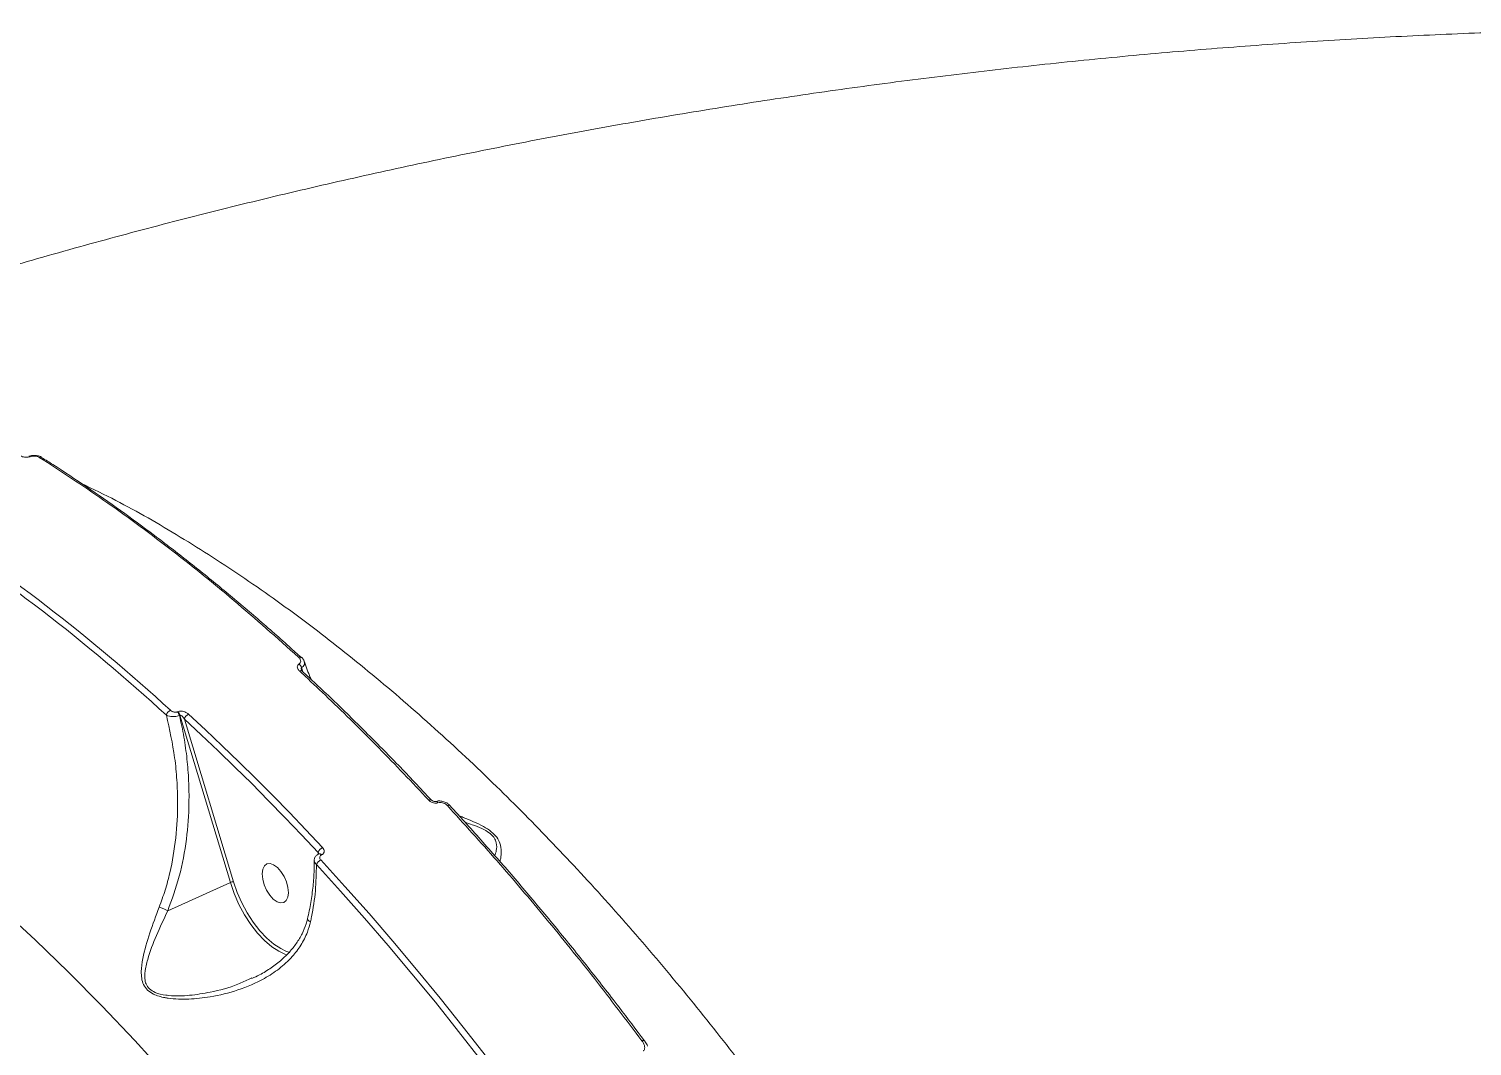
# Model space of a CAD drawing. Header units: millimetres. Extents: x -8422 to 28150, y -6982 to 5510.
# Drawn here: x 3803.6 to 4112, y 2040.6 to 2257.9 of the extents above; entities that cross this region are included whole.
import ezdxf

# ---------------------------------------------------------------- set-up
doc = ezdxf.new("R2010")
doc.units = ezdxf.units.MM
doc.layers.add('DIKOM_ОБЪЕКТ', color=7, linetype='Continuous')

msp = doc.modelspace()

# ---------------------------------------------------------------- linework, layer by layer
at = {"layer": 'DIKOM_ОБЪЕКТ', "color": 7, "linetype": 'Continuous', "lineweight": 15}
for p, q in [((3806.45, 2166.36), (3806.4, 2166.4)), ((3862.18, 2120.55), (3861.89, 2121.52)), ((3862, 2120.75), (3862.02, 2120.74)), ((3835.41, 2112.06), (3835.33, 2112.03)), ((3835.79, 2111.26), (3835.87, 2111.3)), ((3835.87, 2111.3), (3846.68, 2075.55)), ((3847.35, 2075.72), (3836.85, 2110.44)), ((3893.61, 2092), (3893.63, 2091.97)), ((3865.41, 2082.01), (3865.43, 2081.61)), ((3865.55, 2081.69), (3865.57, 2081.7)), ((3866.13, 2081.46), (3866.16, 2081.47)), ((3833.28, 2069.52), (3846.68, 2075.55)), ((3851.22, 2055.17), (3850.84, 2055)), ((3935.15, 2041.78), (3935.16, 2041.76))]:
    msp.add_line(p, q, dxfattribs=at)
at = {"layer": 'DIKOM_ОБЪЕКТ', "color": 7, "linetype": 'Continuous', "lineweight": 15, "flags": 128}
for points in [[(3861.87, 2123.65), (3861.85, 2123.66), (3861.83, 2123.68)], [(3836.85, 2110.44), (3840.46, 2107.1), (3844.05, 2103.69), (3847.64, 2100.22), (3851.22, 2096.69), (3854.78, 2093.11), (3858.34, 2089.46), (3861.88, 2085.77), (3865.41, 2082.01)], [(3866.36, 2083.04), (3862.82, 2086.8), (3859.27, 2090.51), (3855.71, 2094.16), (3852.13, 2097.76), (3848.55, 2101.29), (3844.95, 2104.77), (3841.35, 2108.18), (3837.73, 2111.54)], [(3889.05, 2093.18), (3889.2, 2093.23), (3889.34, 2093.26), (3889.46, 2093.26), (3889.56, 2093.23), (3889.62, 2093.18)], [(3893.05, 2091.99), (3893.19, 2092.04), (3893.32, 2092.07), (3893.44, 2092.07), (3893.54, 2092.05), (3893.61, 2092), (3893.61, 2092)], [(3853.57, 2076.3), (3853.46, 2077.42), (3853.59, 2078.38), (3853.93, 2079.1), (3854.46, 2079.52), (3855.14, 2079.61), (3855.91, 2079.35), (3856.71, 2078.78), (3857.47, 2077.93), (3858.14, 2076.88), (3858.66, 2075.7), (3858.98, 2074.51), (3859.09, 2073.39), (3858.96, 2072.43), (3858.62, 2071.71), (3858.09, 2071.29), (3857.41, 2071.2), (3856.64, 2071.46), (3855.84, 2072.03), (3855.08, 2072.88), (3854.41, 2073.93), (3853.89, 2075.1), (3853.57, 2076.3)], [(3865.05, 2079.4), (3870.21, 2073.74), (3875.32, 2067.97), (3880.41, 2062.08), (3885.46, 2056.08), (3890.47, 2049.97), (3895.43, 2043.75), (3900.36, 2037.43), (3905.24, 2031.01)], [(3906.26, 2031.88), (3901.37, 2038.31), (3896.44, 2044.65), (3891.46, 2050.88), (3886.44, 2057), (3881.38, 2063.01), (3876.29, 2068.92), (3871.16, 2074.71), (3865.99, 2080.38)], [(3846.68, 2075.55), (3847.49, 2073.2), (3848.51, 2070.89), (3849.69, 2068.68), (3851.02, 2066.62), (3852.46, 2064.77), (3853.99, 2063.16), (3855.56, 2061.83), (3857, 2060.89)], [(3858.53, 2060.93), (3857.48, 2061.43), (3855.95, 2062.41), (3854.43, 2063.7), (3852.96, 2065.26), (3851.56, 2067.06), (3850.27, 2069.05), (3849.12, 2071.19), (3848.14, 2073.43), (3847.35, 2075.72)], [(3797.78, 2069.96), (3804.96, 2063.31), (3812.1, 2056.39), (3819.19, 2049.22), (3826.23, 2041.8), (3833.21, 2034.14), (3840.12, 2026.25), (3846.96, 2018.13), (3853.72, 2009.79), (3860.39, 2001.24), (3866.98, 1992.49), (3873.46, 1983.55), (3879.84, 1974.42), (3886.11, 1965.11), (3892.26, 1955.63), (3898.29, 1945.99)], [(3859.4, 2060.64), (3858.98, 2060.77), (3858.53, 2060.93)], [(3934.61, 2041.73), (3934.75, 2041.79), (3934.88, 2041.82), (3934.99, 2041.83), (3935.07, 2041.82), (3935.13, 2041.79), (3935.15, 2041.78)]]:
    msp.add_lwpolyline(points, dxfattribs=at)
at = {"layer": 'DIKOM_ОБЪЕКТ', "color": 7, "linetype": 'Continuous', "lineweight": 15}
for centre, radius, start, end in [((3803.68, 2166.36), 0.282, 39.1398, 102.8747), ((3806.12, 2165.88), 0.59, 61.0713, 117.9804), ((3565.48, 1820.12), 395.42, 47.4267, 57.4581), ((3565.75, 1820.52), 396.3, 47.4268, 57.4579), ((3861.54, 2123.23), 0.539, 57.1378, 121.3234), ((3860.38, 2120.98), 1.6, 19.4578, 53.1043), ((3861.71, 2120.33), 0.514, 55.152, 123.0881), ((3834.55, 2110.9), 1.61, 115.3343, 165.2477), ((3834.12, 2110.78), 1.75, 16.1773, 45.7699), ((3834.2, 2110.81), 1.75, 16.1693, 45.791), ((3838.4, 2110.1), 1.59, 114.9473, 167.4723), ((3890.59, 2092.41), 0.474, 23.2542, 91.3989), ((3867.1, 2081.4), 1.79, 114.3283, 160.2507), ((3865.67, 2081.16), 0.544, 32.4962, 102.9389), ((3865.7, 2081.18), 0.539, 32.287, 104.2244), ((3866.77, 2078.69), 1.86, 114.6853, 157.4458), ((3847.45, 2073.89), 1.84, 93.1936, 114.8405), ((3861.72, 2069.22), 9.58, 240.4268, 252.229)]:
    msp.add_arc(centre, radius, start, end, dxfattribs=at)
for points, knots in [([(3753.1, 2192.58), (3753.72, 2192.79), (3760.11, 2194.99), (3772.39, 2198.93), (3789.97, 2204.38), (3807.7, 2209.55), (3825.56, 2214.46), (3843.54, 2219.12), (3861.64, 2223.51), (3879.86, 2227.65), (3898.18, 2231.52), (3916.61, 2235.14), (3935.14, 2238.48), (3953.75, 2241.57), (3972.45, 2244.39), (3991.23, 2246.95), (4010.08, 2249.25), (4029, 2251.28), (4047.99, 2253.05), (4067.03, 2254.56), (4086.13, 2255.8), (4105.27, 2256.79), (4124.45, 2257.5), (4137.95, 2257.85), (4145.06, 2257.94), (4145.75, 2257.95)], [0, 0, 0, 0, 0.005037, 0.051953, 0.098915, 0.145917, 0.192957, 0.240029, 0.28713, 0.334255, 0.381401, 0.428565, 0.475743, 0.522932, 0.57013, 0.617333, 0.66454, 0.711748, 0.758955, 0.80616, 0.85336, 0.900556, 0.947746, 0.994929, 1, 1, 1, 1]), ([(3801.97, 2166.67), (3801.99, 2166.66), (3802.12, 2166.58), (3802.43, 2166.47), (3802.92, 2166.4), (3803.44, 2166.41), (3803.75, 2166.5), (3803.9, 2166.54)], [0, 0, 0, 0, 0.054586, 0.291329, 0.52782, 0.763959, 1, 1, 1, 1]), ([(3803.62, 2166.63), (3803.65, 2166.64), (3803.95, 2166.76), (3804.59, 2166.84), (3805.48, 2166.77), (3806.11, 2166.61), (3806.36, 2166.41), (3806.39, 2166.38)], [0, 0, 0, 0, 0.041276, 0.33665, 0.635389, 0.950841, 1, 1, 1, 1]), ([(3803.9, 2166.54), (3804.05, 2166.58), (3804.36, 2166.66), (3804.89, 2166.68), (3805.38, 2166.61), (3805.68, 2166.49), (3805.82, 2166.41), (3805.84, 2166.4)], [0, 0, 0, 0, 0.236388, 0.472889, 0.709862, 0.946821, 1, 1, 1, 1]), ([(3805.84, 2166.4), (3810.45, 2163.4), (3819.65, 2157.41), (3833.53, 2147.14), (3847.42, 2136.03), (3856.65, 2127.8), (3861.26, 2123.69)], [0, 0, 0, 0, 0.248597, 0.497192, 0.748597, 1, 1, 1, 1]), ([(3806.41, 2166.31), (3807.18, 2165.83), (3810.36, 2163.86), (3815.96, 2160.11), (3823.19, 2155.08), (3830.43, 2149.76), (3837.66, 2144.2), (3844.88, 2138.38), (3852.08, 2132.3), (3857.73, 2127.37), (3860.97, 2124.39), (3861.83, 2123.6)], [0, 0, 0, 0, 0.041814, 0.17181, 0.301922, 0.432121, 0.562377, 0.692661, 0.822932, 0.953161, 1, 1, 1, 1]), ([(3992.14, 1984.39), (3988.85, 1989.56), (3982.25, 1999.93), (3971.96, 2014.94), (3961.43, 2029.53), (3950.49, 2043.8), (3939.17, 2057.71), (3927.47, 2071.2), (3915.59, 2084.04), (3903.2, 2096.55), (3890.33, 2108.62), (3876.99, 2120.14), (3863.46, 2130.85), (3849.77, 2140.68), (3835.96, 2149.52), (3824.31, 2156.26), (3817.32, 2159.62), (3814.86, 2160.8)], [0, 0, 0, 0, 0.063734, 0.127545, 0.191355, 0.255089, 0.321437, 0.387871, 0.454304, 0.520652, 0.592791, 0.664985, 0.737124, 0.81137, 0.885677, 0.959923, 1, 1, 1, 1]), ([(3861.34, 2122.26), (3861.32, 2122.25), (3861.2, 2122.16), (3861.03, 2121.97), (3860.94, 2121.63), (3861.04, 2121.19), (3861.29, 2120.91), (3861.43, 2120.76)], [0, 0, 0, 0, 0.044085, 0.22455, 0.43379, 0.68751, 1, 1, 1, 1]), ([(3861.26, 2123.69), (3861.4, 2123.53), (3861.64, 2123.26), (3861.73, 2122.85), (3861.64, 2122.53), (3861.48, 2122.35), (3861.36, 2122.27), (3861.34, 2122.26)], [0, 0, 0, 0, 0.327692, 0.573912, 0.779624, 0.962817, 1, 1, 1, 1]), ([(3861.83, 2123.67), (3861.88, 2123.63), (3862.13, 2123.41), (3862.38, 2123.09), (3862.46, 2122.77), (3862.47, 2122.71)], [0, 0, 0, 0, 0.16578, 0.830017, 1, 1, 1, 1]), ([(3861.89, 2121.52), (3861.92, 2121.54), (3862.11, 2121.66), (3862.39, 2121.93), (3862.58, 2122.32), (3862.51, 2122.58), (3862.47, 2122.71)], [0, 0, 0, 0, 0.062504, 0.368046, 0.702021, 1, 1, 1, 1]), ([(3862.49, 2122.71), (3862.88, 2121.58), (3863.32, 2120.29), (3863.88, 2119.08), (3863.94, 2118.93)], [0, 0, 0, 0, 0.876806, 1, 1, 1, 1]), ([(3861.43, 2120.76), (3861.84, 2120.38), (3863.89, 2118.48), (3869.56, 2113.12), (3878.39, 2104.45), (3885.5, 2096.94), (3889.05, 2093.18)], [0, 0, 0, 0, 0.044142, 0.220714, 0.610014, 1, 1, 1, 1]), ([(3861.87, 2120.93), (3861.85, 2120.99), (3861.81, 2121.13), (3861.8, 2121.32), (3861.83, 2121.44), (3861.86, 2121.49), (3861.88, 2121.51), (3861.89, 2121.52)], [0, 0, 0, 0, 0.318292, 0.687823, 0.860085, 0.944873, 1, 1, 1, 1]), ([(3861.86, 2120.92), (3861.86, 2120.92), (3861.86, 2120.95), (3861.87, 2120.88), (3861.96, 2120.79), (3862, 2120.75)], [0, 0, 0, 0, 0.02251, 0.513506, 1, 1, 1, 1]), ([(3862, 2120.72), (3862.98, 2119.82), (3866.34, 2116.74), (3872.04, 2111.25), (3879.07, 2104.24), (3884.93, 2098.21), (3888.42, 2094.44), (3889.61, 2093.15)], [0, 0, 0, 0, 0.105676, 0.360662, 0.615042, 0.868649, 1, 1, 1, 1]), ([(3832.99, 2111.31), (3833.67, 2108.3), (3834.69, 2103.73), (3835.28, 2097.45), (3835.49, 2091.74), (3835.14, 2085.07), (3834.08, 2078.8), (3832.78, 2073.88), (3831.9, 2071.49), (3831.46, 2070.29)], [0, 0, 0, 0, 0.222714, 0.336733, 0.450748, 0.631004, 0.813277, 0.906647, 1, 1, 1, 1]), ([(3832.99, 2111.31), (3833.02, 2111.3), (3833.2, 2111.21), (3833.59, 2111.09), (3834.19, 2111.02), (3834.76, 2111.02), (3835.32, 2111.1), (3835.63, 2111.21), (3835.79, 2111.26)], [0, 0, 0, 0, 0.039138, 0.268296, 0.46638, 0.64364, 0.819928, 1, 1, 1, 1]), ([(3833.28, 2069.52), (3834.17, 2071.95), (3835.97, 2076.87), (3837.39, 2084.71), (3837.89, 2091.57), (3837.8, 2097.3), (3837.44, 2101.98), (3836.8, 2106.66), (3836.13, 2109.73), (3835.79, 2111.26)], [0, 0, 0, 0, 0.185207, 0.375222, 0.558025, 0.667271, 0.776521, 0.88826, 1, 1, 1, 1]), ([(3835.33, 2112.03), (3835.25, 2112), (3835.1, 2111.95), (3834.81, 2111.94), (3834.5, 2112), (3834.18, 2112.12), (3833.97, 2112.26), (3833.87, 2112.35), (3833.86, 2112.36)], [0, 0, 0, 0, 0.167314, 0.334439, 0.509167, 0.713063, 0.957705, 1, 1, 1, 1]), ([(3837.73, 2111.54), (3837.71, 2111.56), (3837.55, 2111.7), (3837.22, 2111.92), (3836.71, 2112.11), (3836.23, 2112.2), (3835.78, 2112.19), (3835.54, 2112.11), (3835.41, 2112.06)], [0, 0, 0, 0, 0.039226, 0.287198, 0.495157, 0.670963, 0.835279, 1, 1, 1, 1]), ([(3835.87, 2111.3), (3835.9, 2111.31), (3835.94, 2111.32), (3836.04, 2111.3), (3836.19, 2111.23), (3836.39, 2111.07), (3836.61, 2110.82), (3836.76, 2110.6), (3836.84, 2110.46), (3836.85, 2110.44)], [0, 0, 0, 0, 0.055285, 0.109821, 0.24364, 0.417545, 0.651767, 0.951814, 1, 1, 1, 1]), ([(3889.05, 2093.18), (3889.1, 2093.13), (3889.25, 2092.98), (3889.59, 2092.75), (3890.08, 2092.57), (3890.58, 2092.51), (3890.87, 2092.56), (3891.02, 2092.59)], [0, 0, 0, 0, 0.091889, 0.33559, 0.563094, 0.78147, 1, 1, 1, 1]), ([(3889.62, 2093.18), (3889.64, 2093.16), (3889.69, 2093.11), (3889.85, 2093), (3890.06, 2092.91), (3890.27, 2092.86), (3890.43, 2092.85), (3890.53, 2092.87), (3890.56, 2092.88), (3890.57, 2092.88)], [0, 0, 0, 0, 0.101051, 0.323606, 0.52952, 0.691754, 0.827518, 0.949919, 1, 1, 1, 1]), ([(3890.58, 2092.87), (3890.6, 2092.88), (3890.87, 2092.99), (3891.47, 2093.01), (3892.32, 2092.85), (3893.08, 2092.51), (3893.43, 2092.14), (3893.59, 2091.97)], [0, 0, 0, 0, 0.024637, 0.268599, 0.523923, 0.792758, 1, 1, 1, 1]), ([(3891.02, 2092.59), (3891.17, 2092.62), (3891.48, 2092.68), (3891.99, 2092.61), (3892.49, 2092.43), (3892.84, 2092.2), (3893.01, 2092.03), (3893.05, 2091.99)], [0, 0, 0, 0, 0.216916, 0.433504, 0.661994, 0.908088, 1, 1, 1, 1]), ([(3893.05, 2091.99), (3896.59, 2088.08), (3903.68, 2080.28), (3914.14, 2067.91), (3924.49, 2055.12), (3931.24, 2046.19), (3934.61, 2041.73)], [0, 0, 0, 0, 0.2491, 0.4982, 0.749101, 1, 1, 1, 1]), ([(3893.6, 2091.93), (3894.36, 2091.11), (3897.45, 2087.8), (3902.79, 2081.78), (3909.63, 2073.88), (3916.4, 2065.76), (3923.1, 2057.45), (3929.35, 2049.45), (3933.33, 2044.14), (3935.13, 2041.74)], [0, 0, 0, 0, 0.053487, 0.215714, 0.378055, 0.540475, 0.702939, 0.865399, 1, 1, 1, 1]), ([(3904.25, 2080.05), (3904.32, 2080.28), (3904.49, 2080.93), (3904.59, 2082.22), (3904.42, 2083.74), (3903.68, 2085.23), (3902.45, 2086.49), (3900.67, 2087.61), (3898.61, 2088.58), (3896.85, 2089.31), (3895.84, 2089.72), (3895.54, 2089.84)], [0, 0, 0, 0, 0.080792, 0.227584, 0.386707, 0.486627, 0.588282, 0.697886, 0.820882, 0.947202, 1, 1, 1, 1]), ([(3896.82, 2088.43), (3897.33, 2088.26), (3898.53, 2087.87), (3900.32, 2087.18), (3901.93, 2086.29), (3902.7, 2085.55), (3903.23, 2084.83), (3903.63, 2083.77), (3903.56, 2082.47), (3903.3, 2081.65), (3903.18, 2081.3)], [0, 0, 0, 0, 0.117231, 0.276972, 0.4084, 0.505174, 0.527316, 0.646735, 0.846137, 1, 1, 1, 1]), ([(3864.61, 2080.22), (3864.6, 2080.27), (3864.56, 2080.52), (3864.73, 2080.97), (3865.07, 2081.43), (3865.41, 2081.6), (3865.55, 2081.68)], [0, 0, 0, 0, 0.085376, 0.402774, 0.736957, 1, 1, 1, 1]), ([(3865.41, 2082.01), (3865.45, 2081.93), (3865.5, 2081.83), (3865.51, 2081.73), (3865.51, 2081.72)], [0, 0, 0, 0, 0.854084, 1, 1, 1, 1]), ([(3865.57, 2081.7), (3865.58, 2081.71), (3865.59, 2081.72), (3865.59, 2081.71), (3865.59, 2081.71)], [0, 0, 0, 0, 0.725949, 1, 1, 1, 1]), ([(3866.16, 2081.47), (3866.21, 2081.5), (3866.4, 2081.59), (3866.63, 2081.84), (3866.74, 2082.22), (3866.66, 2082.65), (3866.46, 2082.91), (3866.36, 2083.04)], [0, 0, 0, 0, 0.093155, 0.303892, 0.530225, 0.7652, 1, 1, 1, 1]), ([(3863.16, 2067.8), (3863.41, 2068.96), (3863.91, 2071.3), (3864.36, 2074.77), (3864.59, 2077.76), (3864.56, 2079.54), (3864.56, 2080.21)], [0, 0, 0, 0, 0.275156, 0.552805, 0.831706, 1, 1, 1, 1]), ([(3863.79, 2067.18), (3863.86, 2067.53), (3864.33, 2069.74), (3864.96, 2073.88), (3865.02, 2077.54), (3865.05, 2079.4)], [0, 0, 0, 0, 0.084987, 0.533465, 1, 1, 1, 1]), ([(3864.6, 2080.21), (3864.61, 2080.08), (3864.65, 2079.79), (3864.91, 2079.54), (3865.05, 2079.4)], [0, 0, 0, 0, 0.469583, 1, 1, 1, 1]), ([(3865.99, 2080.38), (3865.92, 2080.47), (3865.79, 2080.64), (3865.73, 2080.94), (3865.81, 2081.2), (3865.96, 2081.37), (3866.09, 2081.44), (3866.13, 2081.46)], [0, 0, 0, 0, 0.23369, 0.467323, 0.695594, 0.908725, 1, 1, 1, 1]), ([(3831.46, 2070.29), (3830.76, 2068.45), (3829.35, 2064.72), (3828.04, 2060.17), (3827.58, 2056.98), (3827.67, 2055.11), (3828.05, 2053.74), (3828.91, 2052.53), (3830.47, 2051.51), (3832.05, 2051.06), (3834.58, 2050.64), (3837.86, 2050.57), (3842.89, 2051.12), (3848.39, 2052.47), (3853.33, 2054.58), (3857.17, 2057.09), (3859.79, 2059.49), (3861.8, 2062.15), (3863.1, 2064.67), (3863.58, 2066.44), (3863.79, 2067.18)], [0, 0, 0, 0, 0.095209, 0.192957, 0.244801, 0.271071, 0.29817, 0.32429, 0.350387, 0.391076, 0.401943, 0.471964, 0.543809, 0.639396, 0.737852, 0.798854, 0.861365, 0.911374, 0.962837, 1, 1, 1, 1]), ([(3850.84, 2055), (3850, 2054.59), (3847.33, 2053.29), (3842.94, 2052.2), (3837.98, 2051.36), (3834.77, 2051.29), (3832.29, 2051.56), (3830.79, 2051.89), (3829.32, 2052.78), (3828.6, 2053.85), (3828.35, 2055.02), (3828.37, 2055.89), (3828.51, 2057.25), (3829.16, 2059.9), (3830.78, 2064.21), (3832.45, 2067.75), (3833.28, 2069.52)], [0, 0, 0, 0, 0.066727, 0.211528, 0.316118, 0.420313, 0.435886, 0.492856, 0.528107, 0.563218, 0.596875, 0.630748, 0.637944, 0.713256, 0.856574, 1, 1, 1, 1]), ([(3831.46, 2070.29), (3831.52, 2070.27), (3831.73, 2070.21), (3832.16, 2070.06), (3832.74, 2069.82), (3833.1, 2069.62), (3833.28, 2069.52)], [0, 0, 0, 0, 0.107471, 0.349462, 0.674732, 1, 1, 1, 1]), ([(3833.28, 2069.52), (3833.28, 2069.52), (3833.28, 2069.52), (3833.28, 2069.52), (3833.28, 2069.52), (3833.28, 2069.52)], [0, 0, 0, 0, 0.440405, 0.769578, 1, 1, 1, 1]), ([(3851.28, 2055.05), (3851.82, 2055.3), (3853.27, 2055.96), (3855.4, 2057.3), (3857.54, 2058.94), (3859.34, 2060.69), (3860.82, 2062.54), (3862.01, 2064.56), (3862.78, 2066.32), (3863.03, 2067.44), (3863.12, 2067.81)], [0, 0, 0, 0, 0.096379, 0.25736, 0.411633, 0.541251, 0.677741, 0.810211, 0.936544, 1, 1, 1, 1]), ([(3863.79, 2067.18), (3863.76, 2067.19), (3863.6, 2067.27), (3863.33, 2067.44), (3863.14, 2067.65), (3863.17, 2067.76), (3863.18, 2067.8)], [0, 0, 0, 0, 0.048754, 0.393567, 0.764635, 1, 1, 1, 1]), ([(3934.61, 2041.73), (3934.82, 2041.41), (3935.12, 2040.93), (3935.23, 2040.29), (3935.17, 2039.92), (3935.02, 2039.69), (3934.91, 2039.61), (3934.88, 2039.59)], [0, 0, 0, 0, 0.438534, 0.64867, 0.819214, 0.945153, 1, 1, 1, 1]), ([(3935.14, 2041.77), (3935.2, 2041.69), (3935.47, 2041.34), (3935.7, 2040.94), (3935.77, 2040.61), (3935.77, 2040.61)], [0, 0, 0, 0, 0.22727, 0.984282, 1, 1, 1, 1])]:
    msp.add_open_spline(points, degree=3, knots=knots, dxfattribs=at)

doc.saveas('drawing.dxf')
